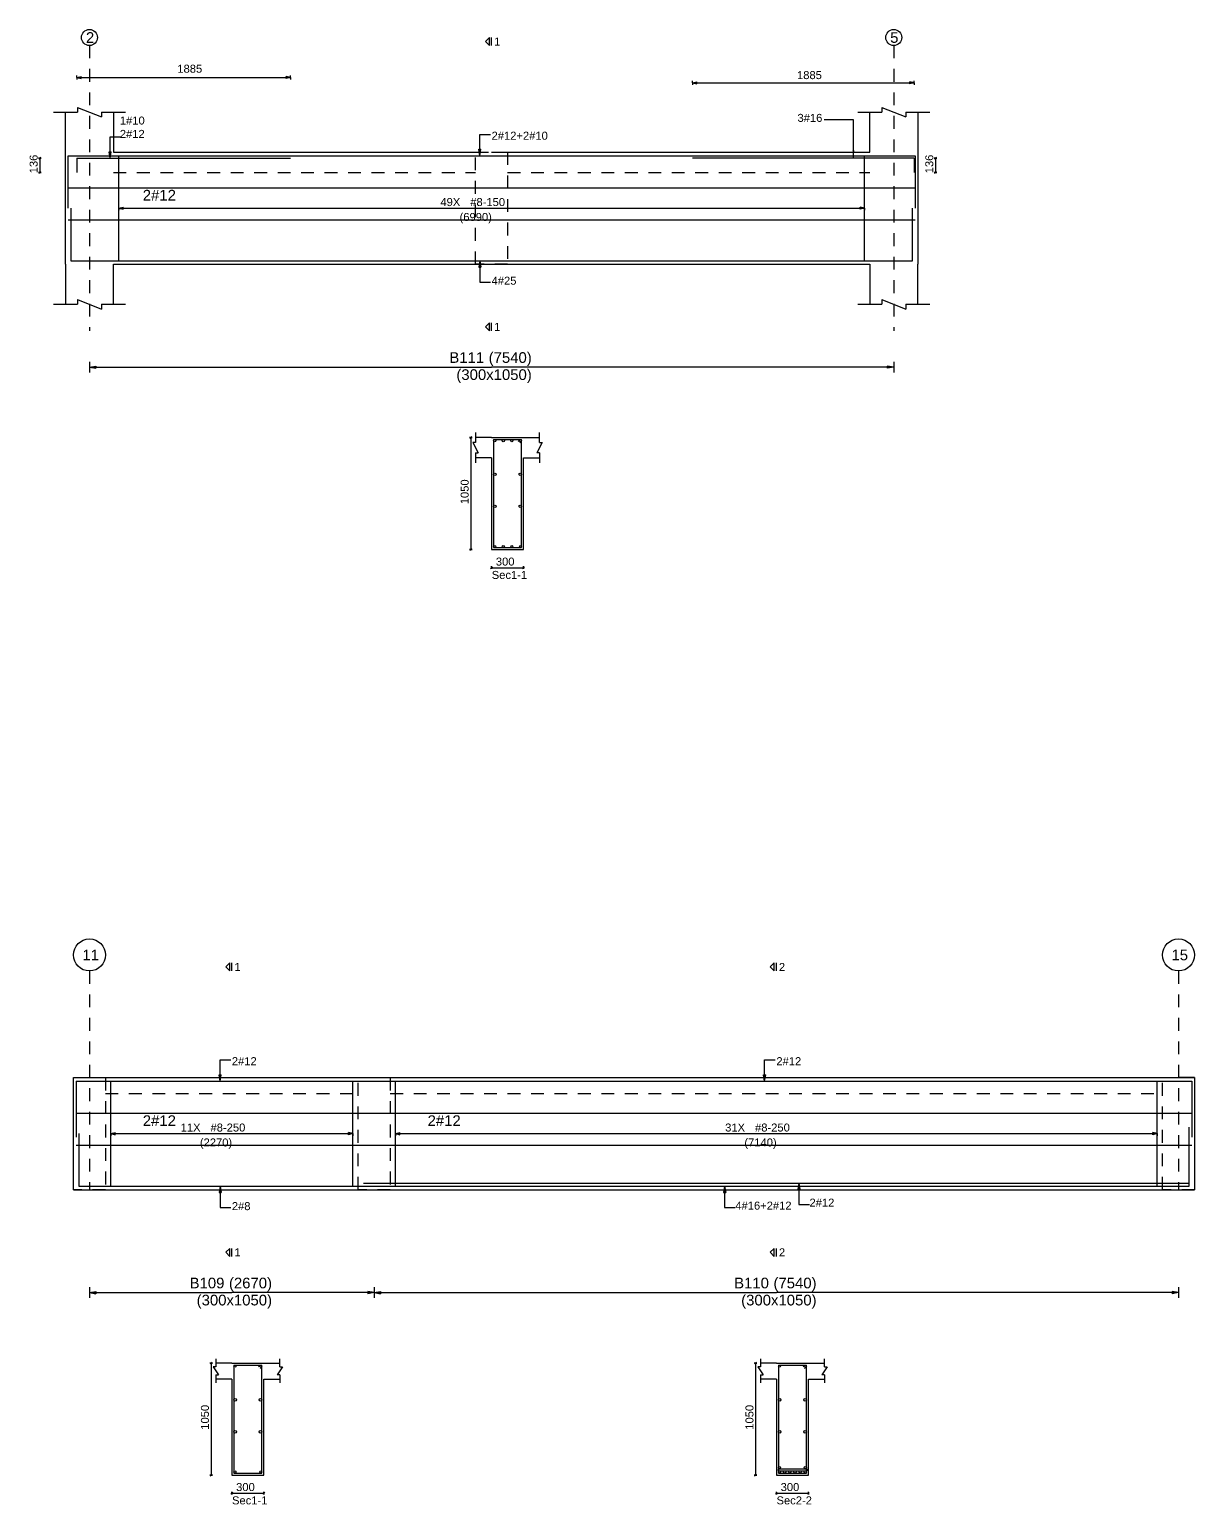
# Model space of a CAD drawing. Extents: x 0 to 98, y 3 to 248.
# Drawn here: x 39.62 to 50.54, y 155.8 to 169.63 of the extents above; entities that cross this region are included whole.
import ezdxf

# ---------------------------------------------------------------- set-up
doc = ezdxf.new("R2010")
doc.units = 0
doc.linetypes.add('ACAD_ISO02W100', pattern=[15, 12, -3])
for name, color, linetype in [('Axisline', 1, 'CONTINUOUS'), ('Axisline_Name', 2, 'CONTINUOUS'), ('Beam_bottombarlabeling', 2, 'CONTINUOUS'), ('Beam_Cross_Label', 4, 'CONTINUOUS'), ('Beam_CrossSection', 2, 'CONTINUOUS'), ('Beam_Dimensions_LS', 3, 'CONTINUOUS'), ('Beam_NameLS', 6, 'CONTINUOUS'), ('Beam_topbarsLabeling', 2, 'CONTINUOUS'), ('dim_all', 7, 'CONTINUOUS'), ('Extra_Topsteel_Labeling', 2, 'CONTINUOUS'), ('Extrabars', 7, 'CONTINUOUS'), ('Longsection', 2, 'CONTINUOUS'), ('main_botbars', 4, 'CONTINUOUS'), ('main_topbars', 4, 'CONTINUOUS'), ('SecondaryBeam', 2, 'CONTINUOUS'), ('SectionLine', 4, 'CONTINUOUS'), ('Sidefacebar', 140, 'CONTINUOUS'), ('Slabline', 253, 'CONTINUOUS'), ('Spacerbar', 7, 'CONTINUOUS'), ('span_dim', 7, 'CONTINUOUS'), ('spanline', 7, 'CONTINUOUS'), ('Stirrup_bar', 1, 'CONTINUOUS'), ('Stirrup_Dia_Spacing', 2, 'CONTINUOUS'), ('Stirrup_Length', 7, 'CONTINUOUS'), ('Stirrup_Numbers', 2, 'CONTINUOUS')]:
    doc.layers.add(name, color=color, linetype=linetype)
doc.styles.add('STRUDS_Arial', font='ARIAL.TTF', dxfattribs={"height": 0.04})

msp = doc.modelspace()

# ---------------------------------------------------------------- linework, layer by layer
at = {"layer": 'Axisline', "linetype": 'ACAD_ISO02W100', "ltscale": 0.01}
for p, q in [((40.18, 169.48), (40.18, 166.805)), ((47.72, 169.48), (47.72, 166.805)), ((40.18, 160.805), (40.18, 158.755)), ((50.39, 160.805), (50.39, 158.755))]:
    msp.add_line(p, q, dxfattribs=at)
at = {"layer": 'Axisline'}
for centre, radius in [((40.18, 169.555), 0.075), ((47.72, 169.555), 0.075), ((40.18, 160.955), 0.15), ((50.39, 160.955), 0.15)]:
    msp.add_circle(centre, radius, dxfattribs=at)
at = {"layer": 'Beam_bottombarlabeling'}
for p, q in [((43.84, 167.463), (43.83, 167.403)), ((43.84, 167.463), (43.84, 167.263)), ((43.84, 167.463), (43.85, 167.403)), ((43.83, 167.403), (43.85, 167.403)), ((43.84, 167.263), (43.94, 167.263)), ((41.405, 158.788), (41.395, 158.728)), ((41.395, 158.728), (41.415, 158.728)), ((41.405, 158.788), (41.405, 158.588)), ((41.405, 158.788), (41.415, 158.728)), ((46.135, 158.788), (46.125, 158.728)), ((46.125, 158.728), (46.145, 158.728)), ((46.135, 158.788), (46.135, 158.588)), ((46.135, 158.788), (46.145, 158.728)), ((46.8305, 158.816), (46.8205, 158.756)), ((46.8205, 158.756), (46.8405, 158.756)), ((46.8305, 158.816), (46.8305, 158.616)), ((46.8305, 158.816), (46.8405, 158.756)), ((41.405, 158.588), (41.505, 158.588)), ((46.135, 158.588), (46.235, 158.588)), ((46.8305, 158.616), (46.9305, 158.616))]:
    msp.add_line(p, q, dxfattribs=at)
for points in [[(43.84, 167.463), (43.83, 167.403), (43.84, 167.463), (43.85, 167.403)], [(41.405, 158.788), (41.395, 158.728), (41.405, 158.788), (41.415, 158.728)], [(46.135, 158.788), (46.125, 158.728), (46.135, 158.788), (46.145, 158.728)], [(46.8305, 158.816), (46.8205, 158.756), (46.8305, 158.816), (46.8405, 158.756)]]:
    msp.add_solid(points, dxfattribs=at)
at = {"layer": 'Beam_CrossSection'}
for p, q in [((43.8, 165.853), (43.8, 165.758)), ((43.95, 165.805), (43.8, 165.805)), ((43.95, 165.805), (44.25, 165.805)), ((43.95, 165.805), (43.95, 165.805)), ((44.25, 165.805), (44.25, 165.805)), ((44.25, 165.805), (44.4, 165.805)), ((44.4, 165.758), (44.4, 165.853)), ((43.8, 165.758), (43.775, 165.758)), ((43.775, 165.758), (43.825, 165.663)), ((43.8, 165.663), (43.8, 165.568)), ((43.8, 165.663), (43.825, 165.663)), ((44.425, 165.758), (44.375, 165.663)), ((44.4, 165.663), (44.375, 165.663)), ((44.4, 165.758), (44.425, 165.758)), ((44.4, 165.663), (44.4, 165.568)), ((43.95, 165.615), (43.8, 165.615)), ((43.95, 165.615), (43.95, 164.755)), ((44.25, 164.755), (44.25, 165.615)), ((44.25, 165.615), (44.4, 165.615)), ((43.95, 164.755), (44.25, 164.755)), ((41.365, 157.093), (41.34, 157.093)), ((41.34, 157.093), (41.39, 157.018)), ((41.365, 157.168), (41.365, 157.093)), ((41.515, 157.13), (41.365, 157.13)), ((41.515, 157.13), (41.815, 157.13)), ((41.515, 157.13), (41.515, 157.13)), ((41.815, 157.13), (41.815, 157.13)), ((41.815, 157.13), (41.965, 157.13)), ((41.99, 157.093), (41.94, 157.018)), ((41.965, 157.093), (41.965, 157.168)), ((41.965, 157.093), (41.99, 157.093)), ((46.47, 157.093), (46.445, 157.093)), ((46.445, 157.093), (46.495, 157.018)), ((46.47, 157.168), (46.47, 157.093)), ((46.62, 157.13), (46.47, 157.13)), ((46.62, 157.13), (46.92, 157.13)), ((46.62, 157.13), (46.62, 157.13)), ((46.92, 157.13), (46.92, 157.13)), ((46.92, 157.13), (47.07, 157.13)), ((47.095, 157.093), (47.045, 157.018)), ((47.07, 157.093), (47.07, 157.168)), ((47.07, 157.093), (47.095, 157.093)), ((41.365, 157.018), (41.365, 156.943)), ((41.365, 157.018), (41.39, 157.018)), ((41.515, 156.98), (41.365, 156.98)), ((41.515, 156.98), (41.515, 156.08)), ((41.815, 156.08), (41.815, 156.98)), ((41.815, 156.98), (41.965, 156.98)), ((41.965, 157.018), (41.94, 157.018)), ((41.965, 157.018), (41.965, 156.943)), ((46.47, 157.018), (46.47, 156.943)), ((46.47, 157.018), (46.495, 157.018)), ((46.62, 156.98), (46.47, 156.98)), ((46.62, 156.98), (46.62, 156.08)), ((46.92, 156.08), (46.92, 156.98)), ((46.92, 156.98), (47.07, 156.98)), ((47.07, 157.018), (47.045, 157.018)), ((47.07, 157.018), (47.07, 156.943)), ((41.515, 156.08), (41.815, 156.08)), ((46.62, 156.08), (46.92, 156.08))]:
    msp.add_line(p, q, dxfattribs=at)
at = {"layer": 'Beam_topbarsLabeling'}
for p, q in [((43.84, 168.447), (43.84, 168.647)), ((43.84, 168.647), (43.94, 168.647)), ((43.84, 168.447), (43.83, 168.507)), ((43.83, 168.507), (43.85, 168.507)), ((43.84, 168.447), (43.85, 168.507)), ((43.84, 168.507), (43.845, 168.507)), ((41.405, 159.772), (41.405, 159.972)), ((41.405, 159.972), (41.505, 159.972)), ((46.51, 159.772), (46.51, 159.972)), ((46.51, 159.972), (46.61, 159.972)), ((41.405, 159.772), (41.395, 159.832)), ((41.395, 159.832), (41.415, 159.832)), ((41.405, 159.772), (41.415, 159.832)), ((41.405, 159.832), (41.41, 159.832)), ((46.51, 159.772), (46.5, 159.832)), ((46.5, 159.832), (46.52, 159.832)), ((46.51, 159.772), (46.52, 159.832)), ((46.51, 159.832), (46.515, 159.832))]:
    msp.add_line(p, q, dxfattribs=at)
for points in [[(43.84, 168.447), (43.83, 168.507), (43.84, 168.447), (43.85, 168.507)], [(41.405, 159.772), (41.395, 159.832), (41.405, 159.772), (41.415, 159.832)], [(46.51, 159.772), (46.5, 159.832), (46.51, 159.772), (46.52, 159.832)]]:
    msp.add_solid(points, dxfattribs=at)
at = {"layer": 'dim_all'}
for p, q in [((40.063, 169.18), (40.063, 169.2)), ((40.063, 169.18), (40.063, 169.2)), ((40.063, 169.18), (40.063, 169.193)), ((40.063, 169.18), (40.063, 169.193)), ((40.063, 169.18), (40.063, 169.193)), ((40.063, 169.18), (40.063, 169.193)), ((40.063, 169.18), (40.103, 169.19)), ((40.063, 169.18), (40.103, 169.19)), ((40.063, 169.18), (40.063, 169.16)), ((40.063, 169.18), (40.103, 169.17)), ((40.063, 169.18), (40.063, 169.168)), ((40.063, 169.18), (40.063, 169.168)), ((40.063, 169.18), (42.065, 169.18)), ((40.063, 169.18), (40.063, 169.16)), ((40.063, 169.18), (40.103, 169.17)), ((40.063, 169.18), (40.063, 169.168)), ((40.063, 169.18), (40.063, 169.168)), ((40.063, 169.18), (42.065, 169.18)), ((40.103, 169.17), (40.103, 169.19)), ((40.103, 169.17), (40.103, 169.19)), ((42.065, 169.18), (42.025, 169.19)), ((42.025, 169.17), (42.025, 169.19)), ((42.065, 169.18), (42.025, 169.19)), ((42.025, 169.17), (42.025, 169.19)), ((42.065, 169.18), (42.025, 169.17)), ((42.065, 169.18), (42.025, 169.17)), ((42.065, 169.18), (42.065, 169.2)), ((42.065, 169.18), (42.065, 169.2)), ((42.065, 169.18), (42.065, 169.193)), ((42.065, 169.18), (42.065, 169.193)), ((42.065, 169.18), (42.065, 169.193)), ((42.065, 169.18), (42.065, 169.193)), ((42.065, 169.18), (42.065, 169.16)), ((42.065, 169.18), (42.065, 169.168)), ((42.065, 169.18), (42.065, 169.168)), ((42.065, 169.18), (42.065, 169.16)), ((42.065, 169.18), (42.065, 169.168)), ((42.065, 169.18), (42.065, 169.168)), ((45.835, 169.13), (45.835, 169.15)), ((45.835, 169.13), (45.835, 169.143)), ((45.835, 169.13), (45.835, 169.143)), ((45.835, 169.13), (45.875, 169.14)), ((45.835, 169.13), (45.835, 169.11)), ((45.835, 169.13), (45.875, 169.12)), ((45.835, 169.13), (45.835, 169.118)), ((45.835, 169.13), (45.835, 169.118)), ((45.835, 169.13), (47.912, 169.13)), ((45.875, 169.12), (45.875, 169.14)), ((47.912, 169.13), (47.872, 169.14)), ((47.872, 169.12), (47.872, 169.14)), ((47.912, 169.13), (47.872, 169.12)), ((47.912, 169.13), (47.912, 169.15)), ((47.912, 169.13), (47.912, 169.143)), ((47.912, 169.13), (47.912, 169.143)), ((47.912, 169.13), (47.912, 169.11)), ((47.912, 169.13), (47.912, 169.118)), ((47.912, 169.13), (47.912, 169.118)), ((39.714, 168.425), (39.7015, 168.425)), ((39.714, 168.425), (39.7015, 168.425)), ((39.714, 168.425), (39.7015, 168.425)), ((39.714, 168.425), (39.7015, 168.425)), ((39.714, 168.425), (39.7052, 168.416)), ((39.714, 168.425), (39.7052, 168.416)), ((39.714, 168.425), (39.7052, 168.416)), ((39.714, 168.425), (39.7052, 168.416)), ((39.714, 168.425), (39.7229, 168.433)), ((39.714, 168.425), (39.7229, 168.433)), ((39.714, 168.425), (39.7229, 168.433)), ((39.714, 168.425), (39.7229, 168.433)), ((39.714, 168.425), (39.7265, 168.425)), ((39.714, 168.425), (39.714, 168.289)), ((39.714, 168.425), (39.7265, 168.425)), ((39.714, 168.425), (39.714, 168.289)), ((39.714, 168.425), (39.7265, 168.425)), ((39.714, 168.425), (39.714, 168.289)), ((39.714, 168.425), (39.7265, 168.425)), ((39.714, 168.425), (39.714, 168.289)), ((48.111, 168.425), (48.0985, 168.425)), ((48.111, 168.425), (48.1022, 168.416)), ((48.111, 168.425), (48.1199, 168.433)), ((48.111, 168.425), (48.1235, 168.425)), ((48.111, 168.425), (48.111, 168.289)), ((39.714, 168.289), (39.7015, 168.289)), ((39.714, 168.289), (39.7015, 168.289)), ((39.714, 168.289), (39.7015, 168.289)), ((39.714, 168.289), (39.7015, 168.289)), ((39.714, 168.289), (39.7052, 168.28)), ((39.714, 168.289), (39.7052, 168.28)), ((39.714, 168.289), (39.7052, 168.28)), ((39.714, 168.289), (39.7052, 168.28)), ((39.714, 168.289), (39.7229, 168.298)), ((39.714, 168.289), (39.7229, 168.298)), ((39.714, 168.289), (39.7229, 168.298)), ((39.714, 168.289), (39.7229, 168.298)), ((39.714, 168.289), (39.7265, 168.289)), ((39.714, 168.289), (39.7265, 168.289)), ((39.714, 168.289), (39.7265, 168.289)), ((39.714, 168.289), (39.7265, 168.289)), ((48.111, 168.289), (48.0985, 168.289)), ((48.111, 168.289), (48.1022, 168.28)), ((48.111, 168.289), (48.1199, 168.298)), ((48.111, 168.289), (48.1235, 168.289)), ((43.755, 165.805), (43.7425, 165.805)), ((43.755, 165.805), (43.7462, 165.796)), ((43.755, 165.805), (43.7639, 165.814)), ((43.755, 165.805), (43.7675, 165.805)), ((43.755, 165.805), (43.755, 164.755)), ((43.755, 164.755), (43.7425, 164.755)), ((43.755, 164.755), (43.7462, 164.746)), ((43.755, 164.755), (43.7639, 164.764)), ((43.755, 164.755), (43.7675, 164.755)), ((43.95, 164.585), (43.9412, 164.576)), ((43.95, 164.585), (43.95, 164.598)), ((43.95, 164.585), (43.9589, 164.594)), ((43.95, 164.585), (43.95, 164.573)), ((43.95, 164.585), (44.25, 164.585)), ((44.25, 164.585), (44.2412, 164.576)), ((44.25, 164.585), (44.25, 164.598)), ((44.25, 164.585), (44.2589, 164.594)), ((44.25, 164.585), (44.25, 164.573)), ((41.32, 157.13), (41.3075, 157.13)), ((41.32, 157.13), (41.3112, 157.121)), ((41.32, 157.13), (41.3289, 157.139)), ((41.32, 157.13), (41.3325, 157.13)), ((41.32, 157.13), (41.32, 156.08)), ((46.425, 157.13), (46.4125, 157.13)), ((46.425, 157.13), (46.4162, 157.121)), ((46.425, 157.13), (46.4339, 157.139)), ((46.425, 157.13), (46.4375, 157.13)), ((46.425, 157.13), (46.425, 156.08)), ((41.32, 156.08), (41.3075, 156.08)), ((41.32, 156.08), (41.3112, 156.071)), ((41.32, 156.08), (41.3289, 156.089)), ((41.32, 156.08), (41.3325, 156.08)), ((46.425, 156.08), (46.4125, 156.08)), ((46.425, 156.08), (46.4162, 156.071)), ((46.425, 156.08), (46.4339, 156.089)), ((46.425, 156.08), (46.4375, 156.08)), ((41.515, 155.91), (41.5062, 155.901)), ((41.515, 155.91), (41.515, 155.923)), ((41.515, 155.91), (41.5239, 155.919)), ((41.515, 155.91), (41.515, 155.898)), ((41.515, 155.91), (41.815, 155.91)), ((41.815, 155.91), (41.8062, 155.901)), ((41.815, 155.91), (41.815, 155.923)), ((41.815, 155.91), (41.8239, 155.919)), ((41.815, 155.91), (41.815, 155.898)), ((46.62, 155.91), (46.6112, 155.901)), ((46.62, 155.91), (46.62, 155.923)), ((46.62, 155.91), (46.6289, 155.919)), ((46.62, 155.91), (46.62, 155.898)), ((46.62, 155.91), (46.92, 155.91)), ((46.92, 155.91), (46.9112, 155.901)), ((46.92, 155.91), (46.92, 155.923)), ((46.92, 155.91), (46.9289, 155.919)), ((46.92, 155.91), (46.92, 155.898))]:
    msp.add_line(p, q, dxfattribs=at)
for points in [[(40.063, 169.18), (40.103, 169.19), (40.063, 169.18), (40.103, 169.17)], [(40.063, 169.18), (40.103, 169.19), (40.063, 169.18), (40.103, 169.17)], [(42.065, 169.18), (42.025, 169.19), (42.065, 169.18), (42.025, 169.17)], [(42.065, 169.18), (42.025, 169.19), (42.065, 169.18), (42.025, 169.17)], [(45.835, 169.13), (45.875, 169.14), (45.835, 169.13), (45.875, 169.12)], [(47.912, 169.13), (47.872, 169.14), (47.912, 169.13), (47.872, 169.12)]]:
    msp.add_solid(points, dxfattribs=at)
at = {"layer": 'Extra_Topsteel_Labeling'}
for p, q in [((47.343, 168.784), (47.068, 168.784)), ((47.343, 168.434), (47.343, 168.784)), ((40.375, 168.424), (40.375, 168.624)), ((40.375, 168.624), (40.475, 168.624)), ((40.375, 168.424), (40.365, 168.484)), ((40.365, 168.484), (40.385, 168.484)), ((40.375, 168.424), (40.385, 168.484)), ((40.375, 168.484), (40.38, 168.484))]:
    msp.add_line(p, q, dxfattribs=at)
for points in [[(40.375, 168.424), (40.365, 168.484), (40.375, 168.424), (40.385, 168.484)], [(47.343, 168.434), (47.333, 168.494), (47.343, 168.434), (47.353, 168.494)]]:
    msp.add_solid(points, dxfattribs=at)
at = {"layer": 'Extrabars'}
for p, q in [((40.063, 168.425), (40.063, 168.289)), ((40.063, 168.425), (42.065, 168.425)), ((40.063, 168.425), (40.063, 168.289)), ((40.063, 168.425), (42.065, 168.425)), ((47.912, 168.425), (45.835, 168.425)), ((47.912, 168.425), (47.912, 168.289))]:
    msp.add_line(p, q, dxfattribs=at)
at = {"layer": 'Longsection'}
for p, q in [((39.8425, 168.855), (39.955, 168.855)), ((39.8425, 168.855), (40.0675, 168.855)), ((39.955, 168.48), (39.955, 168.855)), ((40.0675, 168.9), (40.0675, 168.855)), ((40.0675, 168.9), (40.2925, 168.81)), ((40.2925, 168.855), (40.2925, 168.81)), ((40.2925, 168.855), (40.5175, 168.855)), ((40.405, 168.855), (40.405, 168.48)), ((47.3825, 168.855), (47.495, 168.855)), ((47.3825, 168.855), (47.6075, 168.855)), ((47.495, 168.48), (47.495, 168.855)), ((47.6075, 168.9), (47.6075, 168.855)), ((47.6075, 168.9), (47.8325, 168.81)), ((47.8325, 168.855), (47.8325, 168.81)), ((47.8325, 168.855), (48.0575, 168.855)), ((47.945, 168.855), (47.945, 168.48)), ((39.955, 167.43), (39.955, 168.48)), ((40.18, 168.48), (40.18, 168.48)), ((40.405, 168.48), (43.8, 168.48)), ((43.95, 168.48), (47.495, 168.48)), ((47.945, 168.48), (47.945, 167.43)), ((39.955, 167.43), (39.955, 167.055)), ((40.405, 167.055), (40.405, 167.43)), ((40.405, 167.43), (43.8, 167.43)), ((43.8, 167.43), (47.495, 167.43)), ((47.495, 167.43), (47.495, 167.055)), ((47.945, 167.055), (47.945, 167.43)), ((39.8425, 167.055), (39.955, 167.055)), ((39.8425, 167.055), (40.0675, 167.055)), ((40.0675, 167.1), (40.0675, 167.055)), ((40.0675, 167.1), (40.2925, 167.01)), ((40.2925, 167.055), (40.2925, 167.01)), ((40.2925, 167.055), (40.5175, 167.055)), ((47.3825, 167.055), (47.495, 167.055)), ((47.3825, 167.055), (47.6075, 167.055)), ((47.6075, 167.1), (47.6075, 167.055)), ((47.6075, 167.1), (47.8325, 167.01)), ((47.8325, 167.055), (47.8325, 167.01)), ((47.8325, 167.055), (48.0575, 167.055)), ((40.03, 158.755), (40.03, 159.805)), ((40.03, 159.805), (40.33, 159.805)), ((40.03, 159.805), (40.03, 159.805)), ((40.18, 159.805), (40.18, 159.805)), ((40.18, 159.805), (40.18, 159.805)), ((40.18, 159.805), (43, 159.805)), ((42.85, 159.805), (50.54, 159.805)), ((50.54, 159.805), (50.39, 159.805)), ((50.54, 159.805), (50.54, 158.755)), ((40.03, 158.755), (43, 158.755)), ((42.7, 158.755), (50.54, 158.755))]:
    msp.add_line(p, q, dxfattribs=at)
at = {"layer": 'main_botbars'}
for p, q in [((39.98, 167.955), (39.98, 168.447)), ((39.98, 168.447), (47.92, 168.447)), ((47.92, 168.447), (47.92, 167.955)), ((40.005, 167.955), (40.005, 167.463)), ((47.895, 167.463), (47.895, 167.955)), ((40.005, 167.463), (47.895, 167.463)), ((40.055, 159.772), (40.055, 159.247)), ((40.055, 159.772), (42.975, 159.772)), ((42.725, 159.772), (50.515, 159.772)), ((50.515, 159.772), (50.515, 159.247)), ((40.08, 159.28), (40.08, 158.788)), ((50.49, 158.816), (50.49, 159.341)), ((50.49, 158.788), (50.49, 159.313)), ((40.08, 158.788), (42.95, 158.788)), ((42.75, 158.816), (50.49, 158.816)), ((42.75, 158.788), (50.49, 158.788)), ((42.95, 158.788), (42.95, 158.788))]:
    msp.add_line(p, q, dxfattribs=at)
for centre in [(43.9788, 164.784), (44.0596, 164.784), (44.1404, 164.784), (44.2213, 164.784), (41.5438, 156.109), (41.7863, 156.109), (46.6488, 156.149), (46.6488, 156.109), (46.6973, 156.109), (46.7458, 156.109), (46.7943, 156.109), (46.8428, 156.109), (46.8912, 156.109), (46.8913, 156.149)]:
    msp.add_circle(centre, 0.01, dxfattribs=at)
at = {"layer": 'main_topbars'}
for centre in [(43.9788, 165.776), (44.0596, 165.776), (44.1404, 165.776), (44.2213, 165.776), (41.5438, 157.101), (41.7863, 157.101), (46.6488, 157.101), (46.8913, 157.101)]:
    msp.add_circle(centre, 0.01, dxfattribs=at)
at = {"layer": 'SecondaryBeam', "linetype": 'ACAD_ISO02W100', "ltscale": 0.01}
for p, q in [((43.8, 168.48), (44.1, 168.48)), ((43.8, 167.43), (43.8, 168.48)), ((44.1, 168.48), (44.1, 167.43)), ((44.1, 167.43), (43.8, 167.43)), ((40.03, 159.805), (40.33, 159.805)), ((40.03, 158.755), (40.03, 159.805)), ((40.33, 159.805), (40.33, 158.755)), ((42.7, 159.805), (43, 159.805)), ((42.7, 158.755), (42.7, 159.805)), ((43, 159.805), (43, 158.755)), ((50.24, 159.805), (50.54, 159.805)), ((50.24, 158.755), (50.24, 159.805)), ((50.54, 159.805), (50.54, 158.755)), ((40.33, 158.755), (40.03, 158.755)), ((43, 158.755), (42.7, 158.755)), ((50.54, 158.755), (50.24, 158.755))]:
    msp.add_line(p, q, dxfattribs=at)
at = {"layer": 'SectionLine'}
for p, q in [((43.93, 169.555), (43.8925, 169.518)), ((43.93, 169.48), (43.8925, 169.518)), ((43.93, 169.48), (43.93, 169.555)), ((43.95, 169.48), (43.95, 169.555)), ((43.93, 166.88), (43.8925, 166.843)), ((43.93, 166.805), (43.8925, 166.843)), ((43.93, 166.805), (43.93, 166.88)), ((43.95, 166.805), (43.95, 166.88)), ((41.495, 160.88), (41.4575, 160.843)), ((41.495, 160.805), (41.4575, 160.843)), ((41.495, 160.805), (41.495, 160.88)), ((41.515, 160.805), (41.515, 160.88)), ((46.6, 160.88), (46.5625, 160.843)), ((46.6, 160.805), (46.5625, 160.843)), ((46.6, 160.805), (46.6, 160.88)), ((46.62, 160.805), (46.62, 160.88)), ((41.495, 158.205), (41.4575, 158.168)), ((41.495, 158.13), (41.495, 158.205)), ((41.515, 158.13), (41.515, 158.205)), ((46.6, 158.205), (46.5625, 158.168)), ((46.6, 158.13), (46.6, 158.205)), ((46.62, 158.13), (46.62, 158.205)), ((41.495, 158.13), (41.4575, 158.168)), ((46.6, 158.13), (46.5625, 158.168))]:
    msp.add_line(p, q, dxfattribs=at)
at = {"layer": 'Sidefacebar'}
for p, q in [((39.98, 168.147), (47.92, 168.147)), ((39.98, 167.847), (47.92, 167.847)), ((40.055, 159.472), (42.975, 159.472)), ((42.725, 159.472), (50.515, 159.472)), ((40.055, 159.172), (42.975, 159.172)), ((42.725, 159.172), (50.515, 159.172))]:
    msp.add_line(p, q, dxfattribs=at)
for centre in [(43.981, 165.46), (44.219, 165.46), (43.981, 165.16), (44.219, 165.16), (41.546, 156.785), (41.784, 156.785), (46.651, 156.785), (46.889, 156.785), (41.546, 156.485), (41.784, 156.485), (46.651, 156.485), (46.889, 156.485)]:
    msp.add_circle(centre, 0.012, dxfattribs=at)
at = {"layer": 'Slabline', "linetype": 'ACAD_ISO02W100', "ltscale": 0.01}
for p, q in [((40.405, 168.29), (43.8, 168.29)), ((44.1, 168.29), (47.495, 168.29)), ((40.33, 159.655), (42.7, 159.655)), ((43, 159.655), (50.24, 159.655))]:
    msp.add_line(p, q, dxfattribs=at)
at = {"layer": 'Spacerbar'}
for p, q in [((46.6358, 156.139), (46.9043, 156.139)), ((46.6358, 156.139), (46.6358, 156.119)), ((46.6358, 156.119), (46.9043, 156.119)), ((46.9043, 156.139), (46.9043, 156.119))]:
    msp.add_line(p, q, dxfattribs=at)
at = {"layer": 'spanline'}
for p, q in [((40.18, 166.515), (40.18, 166.415)), ((40.18, 166.465), (40.24, 166.475)), ((40.24, 166.475), (40.24, 166.455)), ((47.72, 166.465), (47.66, 166.475)), ((47.66, 166.475), (47.66, 166.455)), ((47.72, 166.515), (47.72, 166.415)), ((40.18, 166.465), (43.95, 166.465)), ((40.18, 166.465), (40.24, 166.455)), ((47.72, 166.465), (43.95, 166.465)), ((47.72, 166.465), (47.66, 166.455)), ((40.18, 157.84), (40.18, 157.74)), ((40.18, 157.79), (40.24, 157.8)), ((40.18, 157.79), (41.515, 157.79)), ((40.18, 157.79), (40.24, 157.78)), ((40.24, 157.8), (40.24, 157.78)), ((42.85, 157.79), (41.515, 157.79)), ((42.85, 157.79), (42.79, 157.8)), ((42.79, 157.8), (42.79, 157.78)), ((42.85, 157.79), (42.79, 157.78)), ((42.85, 157.84), (42.85, 157.74)), ((42.85, 157.84), (42.85, 157.74)), ((42.85, 157.79), (42.91, 157.8)), ((42.85, 157.79), (46.62, 157.79)), ((42.85, 157.79), (42.91, 157.78)), ((42.91, 157.8), (42.91, 157.78)), ((50.39, 157.79), (46.62, 157.79)), ((50.39, 157.79), (50.33, 157.8)), ((50.33, 157.8), (50.33, 157.78)), ((50.39, 157.79), (50.33, 157.78)), ((50.39, 157.84), (50.39, 157.74))]:
    msp.add_line(p, q, dxfattribs=at)
for points in [[(40.18, 166.465), (40.24, 166.475), (40.18, 166.465), (40.24, 166.455)], [(47.72, 166.465), (47.66, 166.475), (47.72, 166.465), (47.66, 166.455)], [(40.18, 157.79), (40.24, 157.8), (40.18, 157.79), (40.24, 157.78)], [(42.85, 157.79), (42.79, 157.8), (42.85, 157.79), (42.79, 157.78)], [(42.85, 157.79), (42.91, 157.8), (42.85, 157.79), (42.91, 157.78)], [(50.39, 157.79), (50.33, 157.8), (50.39, 157.79), (50.33, 157.78)]]:
    msp.add_solid(points, dxfattribs=at)
at = {"layer": 'Stirrup_bar'}
for p, q in [((40.455, 167.463), (40.455, 168.447)), ((47.445, 167.463), (47.445, 168.447)), ((43.9688, 165.786), (43.9688, 164.774)), ((43.9688, 165.786), (44.2313, 165.786)), ((44.2142, 165.783), (44.2001, 165.769)), ((44.2313, 164.774), (44.2313, 165.786)), ((44.2283, 165.769), (44.2142, 165.755)), ((43.9688, 164.774), (44.2313, 164.774)), ((40.38, 158.788), (40.38, 159.772)), ((42.65, 158.788), (42.65, 159.772)), ((43.05, 158.788), (43.05, 159.772)), ((50.19, 158.788), (50.19, 159.772)), ((41.5338, 157.111), (41.5338, 156.099)), ((41.5338, 157.111), (41.7963, 157.111)), ((41.7792, 157.108), (41.765, 157.094)), ((41.7933, 157.094), (41.7792, 157.08)), ((41.7963, 156.099), (41.7963, 157.111)), ((46.6388, 157.111), (46.6388, 156.099)), ((46.6388, 157.111), (46.9013, 157.111)), ((46.8842, 157.108), (46.8701, 157.094)), ((46.8983, 157.094), (46.8842, 157.08)), ((46.9013, 156.099), (46.9013, 157.111)), ((41.5338, 156.099), (41.7963, 156.099)), ((46.6388, 156.099), (46.9013, 156.099))]:
    msp.add_line(p, q, dxfattribs=at)
at = {"layer": 'Stirrup_Length'}
for p, q in [((40.455, 167.955), (40.455, 167.975)), ((40.455, 167.955), (40.495, 167.965)), ((40.455, 167.955), (47.445, 167.955)), ((40.455, 167.955), (40.455, 167.935)), ((40.455, 167.955), (40.495, 167.945)), ((40.495, 167.945), (40.495, 167.965)), ((47.445, 167.955), (47.405, 167.965)), ((47.405, 167.945), (47.405, 167.965)), ((47.445, 167.955), (47.405, 167.945)), ((47.445, 167.955), (47.445, 167.975)), ((47.445, 167.955), (47.445, 167.935)), ((40.38, 159.28), (40.38, 159.3)), ((40.38, 159.28), (40.42, 159.29)), ((40.38, 159.28), (42.65, 159.28)), ((40.38, 159.28), (40.38, 159.26)), ((40.38, 159.28), (40.42, 159.27)), ((40.42, 159.27), (40.42, 159.29)), ((42.65, 159.28), (42.61, 159.29)), ((42.61, 159.27), (42.61, 159.29)), ((42.65, 159.28), (42.61, 159.27)), ((42.65, 159.28), (42.65, 159.3)), ((42.65, 159.28), (42.65, 159.26)), ((43.05, 159.28), (43.05, 159.3)), ((43.05, 159.28), (43.09, 159.29)), ((43.05, 159.28), (50.19, 159.28)), ((43.05, 159.28), (43.05, 159.26)), ((43.05, 159.28), (43.09, 159.27)), ((43.09, 159.27), (43.09, 159.29)), ((50.19, 159.28), (50.15, 159.29)), ((50.15, 159.27), (50.15, 159.29)), ((50.19, 159.28), (50.15, 159.27)), ((50.19, 159.28), (50.19, 159.3)), ((50.19, 159.28), (50.19, 159.26))]:
    msp.add_line(p, q, dxfattribs=at)
for points in [[(40.455, 167.955), (40.495, 167.965), (40.455, 167.955), (40.495, 167.945)], [(47.445, 167.955), (47.405, 167.965), (47.445, 167.955), (47.405, 167.945)], [(40.38, 159.28), (40.42, 159.29), (40.38, 159.28), (40.42, 159.27)], [(42.65, 159.28), (42.61, 159.29), (42.65, 159.28), (42.61, 159.27)], [(43.05, 159.28), (43.09, 159.29), (43.05, 159.28), (43.09, 159.27)], [(50.19, 159.28), (50.15, 159.29), (50.19, 159.28), (50.15, 159.27)]]:
    msp.add_solid(points, dxfattribs=at)

# ---------------------------------------------------------------- texts
at = {"layer": 'Axisline_Name', "style": 'STRUDS_Arial'}
for s, p in [('2', (40.147, 169.505)), ('5', (47.687, 169.505)), ('11', (40.114, 160.905)), ('15', (50.324, 160.905))]:
    msp.add_text(s, height=0.1, dxfattribs=at).set_placement(p)
at = {"layer": 'Beam_bottombarlabeling', "style": 'STRUDS_Arial'}
for s, p in [('4#25', (43.95, 167.238)), ('2#8', (41.515, 158.563)), ('4#16+2#12', (46.235, 158.568)), ('2#12', (46.9305, 158.596))]:
    msp.add_text(s, height=0.075, dxfattribs=at).set_placement(p)
at = {"layer": 'Beam_Cross_Label', "style": 'STRUDS_Arial'}
for s, p in [('Sec1-1', (43.9515, 164.48)), ('Sec1-1', (41.5165, 155.805)), ('Sec2-2', (46.6215, 155.805))]:
    msp.add_text(s, height=0.075, dxfattribs=at).set_placement(p)
at = {"layer": 'Beam_Dimensions_LS', "style": 'STRUDS_Arial'}
for p in [(43.62, 166.345), (41.185, 157.67), (46.29, 157.67)]:
    msp.add_text('(300x1050)', height=0.1, dxfattribs=at).set_placement(p)
at = {"layer": 'Beam_NameLS', "style": 'STRUDS_Arial'}
for s, p in [('B111', (43.554, 166.505)), ('B109', (41.119, 157.83)), ('B110', (46.224, 157.83))]:
    msp.add_text(s, height=0.1, dxfattribs=at).set_placement(p)
at = {"layer": 'Beam_topbarsLabeling', "style": 'STRUDS_Arial'}
for s, p in [('2#12+2#10', (43.95, 168.597)), ('2#12', (41.515, 159.922)), ('2#12', (46.62, 159.922))]:
    msp.add_text(s, height=0.075, dxfattribs=at).set_placement(p)
at = {"layer": 'dim_all', "style": 'STRUDS_Arial'}
for s, p in [('1885', (41.004, 169.225)), ('1885', (41.004, 169.225)), ('1885', (46.8135, 169.165)), ('300', (43.99, 164.605)), ('300', (41.555, 155.93)), ('300', (46.66, 155.93))]:
    msp.add_text(s, height=0.075, dxfattribs=at).set_placement(p)
for s, p in [('136', (39.694, 168.282)), ('136', (39.694, 168.282)), ('136', (39.694, 168.282)), ('136', (39.694, 168.282)), ('136', (48.091, 168.282)), ('1050', (43.735, 165.18)), ('1050', (41.3, 156.505)), ('1050', (46.405, 156.505))]:
    msp.add_text(s, height=0.075, rotation=90, dxfattribs=at).set_placement(p)
at = {"layer": 'Extra_Topsteel_Labeling', "style": 'STRUDS_Arial'}
for s, p in [('3#16', (46.818, 168.764)), ('2#12', (40.465, 168.614)), ('1#10', (40.465, 168.739))]:
    msp.add_text(s, height=0.075, dxfattribs=at).set_placement(p)
at = {"layer": 'SectionLine', "style": 'STRUDS_Arial'}
for s, p in [('1', (43.974, 169.48)), ('1', (43.974, 166.805)), ('1', (41.539, 160.805)), ('2', (46.644, 160.805)), ('1', (41.539, 158.13)), ('2', (46.644, 158.13))]:
    msp.add_text(s, height=0.075, dxfattribs=at).set_placement(p)
at = {"layer": 'Sidefacebar', "style": 'STRUDS_Arial'}
for p in [(40.68, 168.027), (40.68, 159.352), (43.35, 159.352)]:
    msp.add_text('2#12', height=0.1, dxfattribs=at).set_placement(p)
at = {"layer": 'span_dim', "style": 'STRUDS_Arial'}
for s, p in [(' (7540) ', (43.884, 166.505)), (' (2670) ', (41.449, 157.83)), (' (7540) ', (46.554, 157.83))]:
    msp.add_text(s, height=0.1, dxfattribs=at).set_placement(p)
at = {"layer": 'Stirrup_Dia_Spacing', "style": 'STRUDS_Arial'}
for s, p in [('#8-150', (43.75, 167.975)), ('#8-250', (41.315, 159.3)), ('#8-250', (46.42, 159.3))]:
    msp.add_text(s, height=0.075, dxfattribs=at).set_placement(p)
at = {"layer": 'Stirrup_Length', "style": 'STRUDS_Arial'}
for s, p in [('(6990)', (43.65, 167.835)), ('(2270)', (41.215, 159.16)), ('(7140)', (46.32, 159.16))]:
    msp.add_text(s, height=0.075, dxfattribs=at).set_placement(p)
at = {"layer": 'Stirrup_Numbers', "style": 'STRUDS_Arial'}
for s, p in [('49X', (43.47, 167.975)), ('11X', (41.035, 159.3)), ('31X', (46.14, 159.3))]:
    msp.add_text(s, height=0.075, dxfattribs=at).set_placement(p)

doc.saveas('drawing.dxf')
